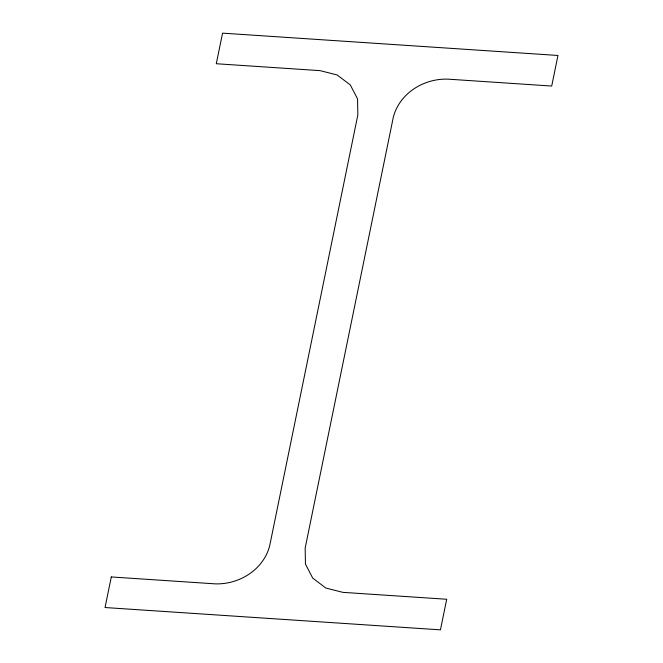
<?xml version="1.0" encoding="UTF-8"?>
<svg xmlns="http://www.w3.org/2000/svg" width="663" height="663" viewBox="0 0 663 663"><rect width="100%" height="100%" fill="white"/><g stroke="black" fill="none" stroke-linecap="round" stroke-linejoin="round"><path stroke-width="0.99" d="M111.293 576.951L105.036 607.532L440.447 629.85L446.705 599.261L342.895 592.357L325.873 588.048L312.721 578.111L305.452 564.08L305.162 548.077L393.3 117.285C399.482 93.268 423.79 78.309 447.89 79.146L551.707 86.049L557.964 55.468L222.553 33.15L216.295 63.739L320.105 70.643L337.127 74.952L350.279 84.889L357.548 98.92L357.838 114.923L269.7 545.715C263.518 569.732 239.21 584.691 215.11 583.854L111.293 576.951"/></g></svg>
